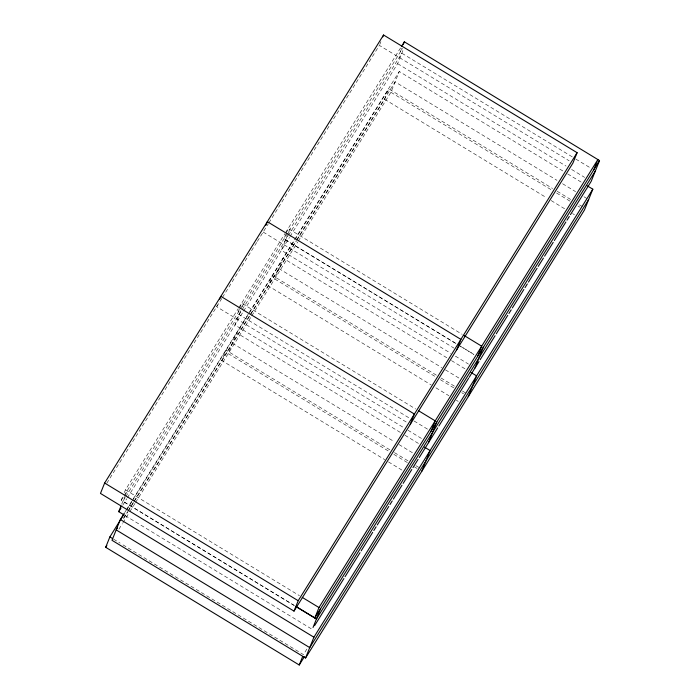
<?xml version="1.0" encoding="UTF-8"?>
<svg xmlns="http://www.w3.org/2000/svg" width="700" height="700" viewBox="0 0 700 700"><rect width="100%" height="100%" fill="white"/><g stroke="black" fill="none" stroke-linecap="round" stroke-linejoin="round"><path stroke-width="0.53" stroke-dasharray="3.5 2.62" d="M294.332 605.483L121.266 500.238L122.78 496.457M124.303 492.677L125.44 489.843L238.201 308.709M121.756 504.131L124.793 496.571M125.178 495.626L127.076 490.901M217.438 304.85L216.685 306.74L407.435 422.739M239.374 308.831L237.475 313.556L409.623 418.241M239.759 307.886L241.657 303.17L415.66 408.984M240.634 310.835L234.938 325.01L404.285 427.998M242.148 307.055L243.285 304.229M285.863 234.168L283.964 238.884L457.039 344.137M286.239 233.223L288.137 228.498L462.149 334.311M287.499 235.218L281.418 250.338L450.774 353.325M287.875 234.281L289.774 229.556M379.759 44.45L380.905 41.615M401.695 48.431L400.181 52.211L572.32 156.896M290.054 236.477L397.635 63.656L403.707 48.545M297.168 239.741L384.615 99.277L388.789 88.882L552.562 188.475M298.296 241.062L390.924 92.277L399.271 71.496L563.972 171.649M106.794 483.254L221.961 298.252M222.495 297.404L256.786 242.322M257.355 241.404L268.345 223.755M268.922 222.827L379.382 45.395L569.205 160.825M238.779 307.79L284.97 233.59M285.504 232.741L400.908 47.364M121.266 500.238L123.567 496.536M124.136 495.617L239.838 309.767M240.415 308.849L402.535 48.422M125.195 497.595L122.894 501.296L294.105 605.413M125.773 496.676L241.754 310.371M242.279 309.523L287.901 236.25M288.47 235.322L401.809 53.27M122.745 505.216L126.77 498.75M127.347 497.823L243.031 311.999M243.6 311.08L289.476 237.396M124.959 512.129L126.114 510.282M126.691 509.355L248.675 313.408M249.244 312.489L293.991 240.616M294.569 239.689L399.271 71.496M126.56 510.108L131.74 501.795M132.317 500.867L249.051 313.355M249.62 312.436L294.438 240.441M295.015 239.523L388.789 88.882M123.664 517.895L127.689 511.429M128.266 510.501L133.438 502.189M134.015 501.261L296.144 240.835M296.721 239.916L395.098 81.882L557.008 180.346M123.532 518.656L127.566 512.181M128.135 511.262L133.893 502.014M134.47 501.095L296.59 240.669M118.913 529.218L122.36 523.67M122.938 522.742L129.264 512.575M129.841 511.656L135.021 503.335M135.59 502.416L251.178 316.75M251.746 315.831L297.719 241.99M306.871 649.066L303.424 654.605L121.047 543.699M575.811 159.084L590.931 168.21M397.635 63.656L566.055 166.084M571.637 169.479L584.666 177.398M567.691 173.915L581.656 182.403M562.59 183.741L575.61 191.66M583.992 196.752L587.711 199.019M557.218 191.301L571.174 199.789M579.548 204.881L582.339 206.579M390.924 92.277L551.898 190.173M556.553 192.999L570.509 201.486M577.946 206.019L579.81 207.148M384.615 99.277L546.525 197.732M551.171 200.567L565.136 209.055M572.574 213.579L574.438 214.707M457.966 344.706L473.786 354.322M285.6 239.943L456.811 344.067M460.53 346.325L474.486 354.812M263.165 232.068L453.924 348.075M455.42 356.151L468.449 364.079M446.828 357.761L283.062 258.169L274.706 278.959L435.68 376.845M451.483 360.596L465.439 369.084M278.88 268.564L441.717 367.588M445.445 369.854L460.329 378.91M436.345 375.148L272.58 275.564L268.398 285.95L431.235 384.974M441 377.983L454.956 386.47M462.403 390.994L466.121 393.26M440.335 379.68L454.291 388.168M461.738 392.691L463.593 393.829M435.89 387.809L448.919 395.727M456.365 400.26L458.22 401.389M414.041 420.998L428.234 429.564M408.004 430.255L421.96 438.743M400.339 432.434L236.574 332.841L228.218 353.623L389.191 451.517M404.994 435.26L418.95 443.748M232.4 343.236L394.301 441.691M398.956 444.526L412.912 453.014M389.856 449.82L226.091 350.227L221.918 360.623L384.755 459.646M394.511 452.655L408.467 461.142M415.914 465.666L418.705 467.364M393.846 454.352L407.803 462.84M414.321 466.795L417.113 468.492M388.474 461.912L402.43 470.4M125.44 489.843L299.442 595.665M125.23 515.646L312.261 629.387M113.601 539.175L120.111 543.13"/><path stroke-width="1.05" d="M104.641 483.026L100.468 493.421L294.009 611.117L572.924 163.091L577.106 152.696L383.556 35L104.641 483.026L298.191 600.722L294.009 611.117M124.303 515.077L118.72 511.683L120.995 506.021M304.421 656.679L299.241 665L105.7 547.304L109.874 536.909L123.681 514.727M124.39 513.048L120.356 519.523L112.009 540.304L305.55 658L584.465 209.974L592.821 189.192L587.239 185.798M219.721 299.18L220.859 296.345L414.4 414.05L410.226 424.436M265.825 225.453L267.348 221.681L460.889 339.377L456.715 349.773M382.804 36.89L383.556 35M403.217 44.651L404.355 41.816L599.532 160.571L591.176 181.361L570.465 214.629M296.196 606.62L314.808 617.934L318.981 607.548L597.896 159.521L593.722 169.907M313.023 627.497L320.618 608.597M299.241 665L302.662 656.495M305.55 658L313.906 637.219L592.821 189.192M431.025 431.261L435.199 420.866L418.451 410.681M428.479 442.706L436.835 421.925M421.759 471.327L430.115 450.546L424.533 447.142M477.505 356.589L481.688 346.194L464.004 335.44M474.968 368.034L483.315 347.252M468.248 396.655L476.604 375.874L471.021 372.479M401.476 46.436L404.355 41.816M118.72 511.683L121.021 507.99M117.329 528.062L116.183 529.909L309.724 647.614L588.639 199.588M105.7 547.304L106.855 545.449M298.191 600.722L577.106 152.696M314.808 617.934L599.532 160.571M595.359 170.966L316.444 618.992L295.969 606.541M314.562 625.686L343.901 578.559M345.056 576.712L360.019 552.685M361.165 550.83L372.671 532.35M373.826 530.504L376.127 526.803M377.274 524.956L388.78 506.476M389.935 504.621L392.236 500.929M393.382 499.082L402.01 485.214M403.165 483.367L411.793 469.508M412.947 467.661L418.119 459.34M419.274 457.494L437.719 427.866M438.865 426.029L468.58 378.289M469.149 377.37L478.992 361.567M480.139 359.721L495.101 335.694M496.248 333.839L507.754 315.359M508.909 313.512L511.21 309.811M512.356 307.965L523.863 289.485M525.017 287.639L527.319 283.938M528.465 282.091L537.101 268.231M538.247 266.376L543.428 258.064M544.574 256.217L553.21 242.349M554.356 240.502L565.863 222.023M567.017 220.176L569.319 216.475M302.234 597.363L318.981 607.548M120.356 519.523L313.906 637.219M109.874 536.909L112.665 538.606"/></g></svg>
